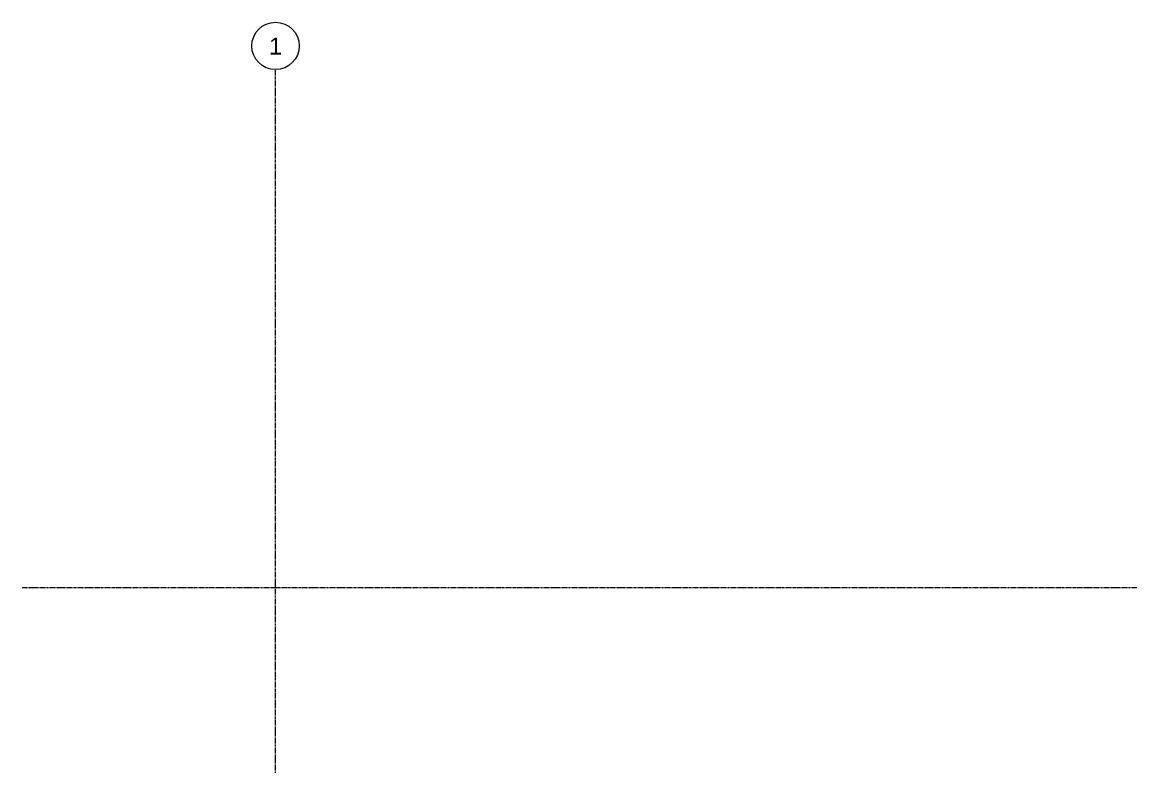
# Model space of a CAD drawing. Header units: inches. Extents: x 2810 to 3942, y 240 to 1078.
# Drawn here: x 2833.7 to 3114.3, y 889.3 to 1077.7 of the extents above; entities that cross this region are included whole.
import ezdxf

# ---------------------------------------------------------------- set-up
doc = ezdxf.new("R2010")
doc.units = ezdxf.units.IN
doc.header["$MEASUREMENT"] = 0
doc.linetypes.add('Grid Line 1_2_', pattern=[0.875, 0.5, -0.125, 0.125, -0.125])
doc.layers.add('S-GRID', color=1, linetype='Continuous', lineweight=9)
doc.layers.add('S-GRID-IDEN', color=1, linetype='Continuous', lineweight=9)
doc.styles.add('Swis721 Lt BT', font='swissl.ttf', dxfattribs={"height": 4.257319})

# ---------------------------------------------------------------- blocks, each defined once
blk = doc.blocks.new('Grid - Grid Head - Circle-50561-FIRST FLOOR RCP')
at = {"layer": 'S-GRID-IDEN'}
blk.add_circle((0, 0), 0.125, dxfattribs=at)

msp = doc.modelspace()

# ---------------------------------------------------------------- linework, layer by layer
at = {"layer": 'S-GRID', "linetype": 'Grid Line 1_2_'}
for p, q in [((2897.85, 239.94), (2897.85, 1065.69)), ((2833.72, 934.66), (3929.19, 934.66))]:
    msp.add_line(p, q, dxfattribs=at)

# ---------------------------------------------------------------- block references
at = {"layer": 'S-GRID-IDEN', "xscale": 47.99999999999997, "yscale": 47.99999999999997, "zscale": 47.99999999999997}
msp.add_blockref('Grid - Grid Head - Circle-50561-FIRST FLOOR RCP', (2897.85, 1071.69), dxfattribs=at)

# ---------------------------------------------------------------- next in the draw order: texts
at = {"layer": 'S-GRID-IDEN', "insert": (2897.85, 1073.76), "char_height": 4.26, "width": 3.78, "attachment_point": 2, "line_spacing_factor": 1.00667, "style": 'Swis721 Lt BT', "bg_fill": 3, "box_fill_scale": 1.25, "bg_fill_color": 0, "bg_fill_transparency": 0}
msp.add_mtext('1', dxfattribs=at)

doc.saveas('drawing.dxf')
